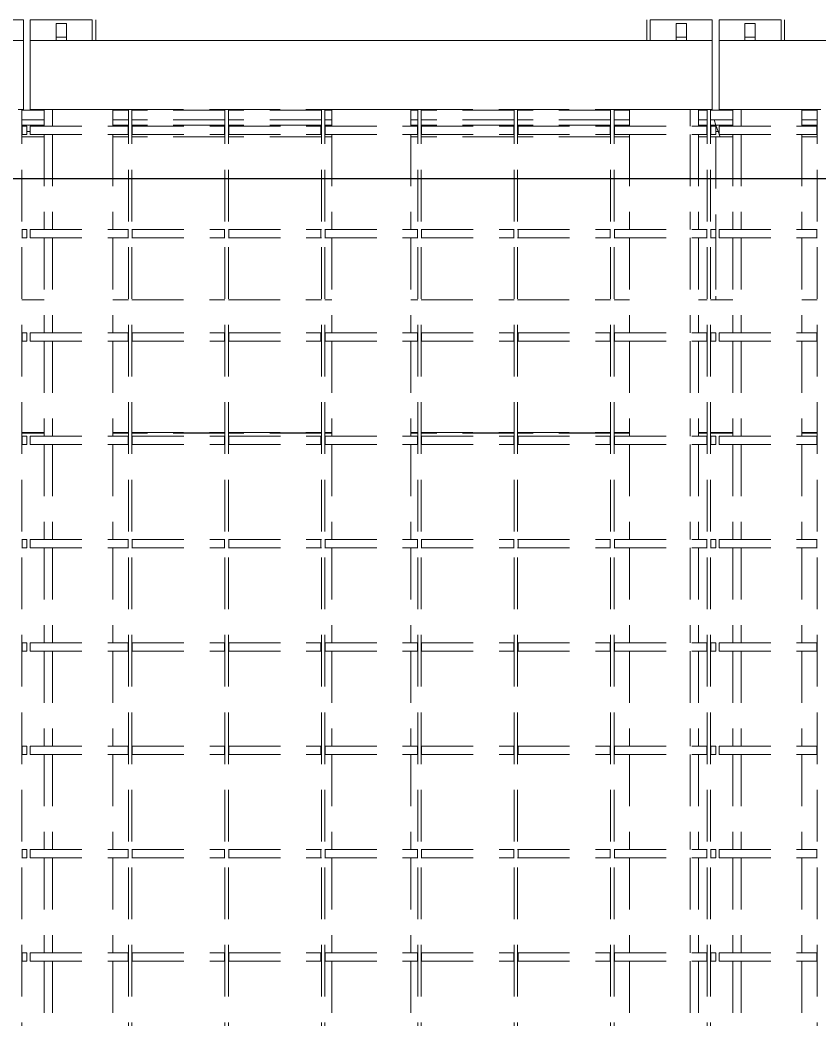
# Model space of a CAD drawing. Extents: x 28911 to 70911, y -59 to 29641.
# Drawn here: x 45763 to 46923, y 21543 to 22993 of the extents above; entities that cross this region are included whole.
import ezdxf

# ---------------------------------------------------------------- set-up
doc = ezdxf.new("R2010")
doc.units = 0
doc.header["$LTSCALE"] = 300
doc.header["$MEASUREMENT"] = 0
doc.linetypes.add('CONTINUA', pattern=[0])
doc.linetypes.add('HIDDEN', pattern=[0.375, 0.25, -0.125])
doc.layers.add('23 CONTINUA 0.35', color=4, linetype='Continuous', lineweight=35)
doc.layers.add('31 NASCOSTA 0.18', color=3, linetype='HIDDEN', lineweight=18)

# ---------------------------------------------------------------- blocks, each defined once
blk = doc.blocks.new('A$C46c43aaa')
at = {"layer": '31 NASCOSTA 0.18', "color": 7, "linetype": 'CONTINUA'}
for p, q in [((-4095, 1730), (-4005, 1730)), ((-4005, 1730), (-4005, 1700)), ((-3995, 1730), (-3905, 1730)), ((-3995, 1700), (-3995, 1730)), ((-3905, 1730), (-3905, 1700)), ((-3900, 1700), (-3900, 1730)), ((-3100, 1730), (-3100, 1700)), ((-3095, 1700), (-3095, 1730)), ((-3095, 1730), (-3005, 1730)), ((-3005, 1730), (-3005, 1700)), ((-2995, 1730), (-2905, 1730)), ((-2995, 1700), (-2995, 1730)), ((-2905, 1730), (-2905, 1700)), ((-2900, 1700), (-2900, 1730)), ((-3957.5, 1725), (-3942.5, 1725)), ((-3957.5, 1725), (-3957.5, 1705)), ((-3942.5, 1725), (-3942.5, 1705)), ((-3042.5, 1725), (-3057.5, 1725)), ((-3057.5, 1725), (-3057.5, 1705)), ((-3042.5, 1725), (-3042.5, 1705)), ((-2957.5, 1725), (-2942.5, 1725)), ((-2957.5, 1725), (-2957.5, 1705)), ((-2942.5, 1725), (-2942.5, 1705)), ((-4995, 1700), (-4005, 1700)), ((-4005, 1700), (-4005, 1692.9)), ((-3995, 1700), (-3005, 1700)), ((-3995, 1700), (-3995, 1692.9)), ((-3957.5, 1705), (-3957.5, 1700)), ((-3957.5, 1705), (-3942.5, 1705)), ((-3957.5, 1700), (-3942.5, 1700)), ((-3942.5, 1705), (-3942.5, 1700)), ((-3042.5, 1705), (-3057.5, 1705)), ((-3057.5, 1705), (-3057.5, 1700)), ((-3042.5, 1700), (-3057.5, 1700)), ((-3042.5, 1705), (-3042.5, 1700)), ((-3005, 1700), (-3005, 1692.9)), ((-2995, 1700), (-2005, 1700)), ((-2995, 1700), (-2995, 1692.9)), ((-2957.5, 1705), (-2942.5, 1705)), ((-2957.5, 1705), (-2957.5, 1700)), ((-2957.5, 1700), (-2942.5, 1700)), ((-2942.5, 1705), (-2942.5, 1700)), ((-4005, 1692.9), (-4005, 1607.1)), ((-3995, 1692.9), (-3995, 1607.1)), ((-3005, 1692.9), (-3005, 1607.1)), ((-2995, 1692.9), (-2995, 1607.1))]:
    blk.add_line(p, q, dxfattribs=at)
at = {"layer": '31 NASCOSTA 0.18', "color": 253}
for p, q in [((-4012.5, 1600), (-4007.5, 1600)), ((-4007.5, -1600), (-4007.5, 1600)), ((-4007.5, 1600), (-4005, 1600)), ((-4007.5, 1599), (-3975, 1599)), ((-4005, 1607.1), (-4005, 1600)), ((-3995, 1607.1), (-3995, 1600)), ((-3995, 1600), (-3963, 1600)), ((-3975, 1600), (-3975, 1576)), ((-3963, 1600), (-3939.4, 1600)), ((-3963, 1600), (-3963, 1576)), ((-3916.7, 1600), (-3939.4, 1600)), ((-3916.7, 1600), (-3852.5, 1600)), ((-3875, 1600), (-3875, 1576)), ((-3852.5, 1599), (-3875, 1599)), ((-3852.5, -1600), (-3852.5, 1600)), ((-3852.5, 1600), (-3847.5, 1600)), ((-3847.5, -1600), (-3847.5, 1600)), ((-3847.5, 1600), (-3712.5, 1600)), ((-3712.5, 1599), (-3847.5, 1599)), ((-3712.5, 1600), (-3707.5, 1600)), ((-3712.5, -1600), (-3712.5, 1600)), ((-3707.5, -1600), (-3707.5, 1600)), ((-3707.5, 1600), (-3572.5, 1600)), ((-3572.5, 1599), (-3707.5, 1599)), ((-3572.5, 1600), (-3567.5, 1600)), ((-3572.5, -1600), (-3572.5, 1600)), ((-3567.5, -1600), (-3567.5, 1600)), ((-3567.5, 1600), (-3522.8, 1600)), ((-3557.5, 1599), (-3567.5, 1599)), ((-3557.5, 1600), (-3557.5, 1576)), ((-3522.8, 1600), (-3477.2, 1600)), ((-3477.2, 1600), (-3432.5, 1600)), ((-3442.5, 1600), (-3442.5, 1576)), ((-3432.5, 1599), (-3442.5, 1599)), ((-3432.5, 1600), (-3427.5, 1600)), ((-3432.5, -1600), (-3432.5, 1600)), ((-3427.5, -1600), (-3427.5, 1600)), ((-3427.5, 1600), (-3292.5, 1600)), ((-3292.5, 1599), (-3427.5, 1599)), ((-3292.5, 1600), (-3287.5, 1600)), ((-3292.5, -1600), (-3292.5, 1600)), ((-3287.5, -1600), (-3287.5, 1600)), ((-3287.5, 1600), (-3152.5, 1600)), ((-3152.5, 1599), (-3287.5, 1599)), ((-3152.5, 1600), (-3147.5, 1600)), ((-3152.5, -1600), (-3152.5, 1600)), ((-3147.5, -1600), (-3147.5, 1600)), ((-3147.5, 1600), (-3083.3, 1600)), ((-3125, 1599), (-3147.5, 1599)), ((-3125, 1600), (-3125, 1576)), ((-3083.3, 1600), (-3060.6, 1600)), ((-3037, 1600), (-3060.6, 1600)), ((-3037, 1600), (-3012.5, 1600)), ((-3037, 1600), (-3037, 1576)), ((-3025, 1600), (-3025, 1576)), ((-3025, 1599), (-3012.5, 1599)), ((-3012.5, 1600), (-3007.5, 1600)), ((-3012.5, -1600), (-3012.5, 1600)), ((-3007.5, -1600), (-3007.5, 1600)), ((-3007.5, 1600), (-3005, 1600)), ((-3007.5, 1599), (-2975, 1599)), ((-3005, 1607.1), (-3005, 1600)), ((-2995, 1607.1), (-2995, 1600)), ((-2995, 1600), (-2963, 1600)), ((-2975, 1600), (-2975, 1576)), ((-2963, 1600), (-2939.4, 1600)), ((-2963, 1600), (-2963, 1576)), ((-2916.7, 1600), (-2939.4, 1600)), ((-2916.7, 1600), (-2852.5, 1600)), ((-2875, 1600), (-2875, 1576)), ((-2852.5, 1599), (-2875, 1599)), ((-2852.5, 1600), (-2847.5, 1600)), ((-2852.5, -1600), (-2852.5, 1600)), ((-3975, 1585), (-4007.5, 1585)), ((-3852.5, 1585), (-3875, 1585)), ((-3712.5, 1585), (-3847.5, 1585)), ((-3572.5, 1585), (-3707.5, 1585)), ((-3557.5, 1585), (-3567.5, 1585)), ((-3432.5, 1585), (-3442.5, 1585)), ((-3292.5, 1585), (-3427.5, 1585)), ((-3152.5, 1585), (-3287.5, 1585)), ((-3125, 1585), (-3147.5, 1585)), ((-3012.5, 1585), (-3025, 1585)), ((-3002.4, 1585), (-3007.5, 1585)), ((-3002.4, 1585), (-2999.6, 1577.2)), ((-2975, 1585), (-3002.4, 1585)), ((-2852.5, 1585), (-2875, 1585)), ((-3975, 1577.2), (-4007.5, 1577.2)), ((-4007, 1576), (-4007.5, 1576)), ((-4007, 1576), (-4000, 1576)), ((-4007, 1564), (-4007, 1576)), ((-4000, 1564), (-4000, 1576)), ((-4000, 1568.1), (-3995, 1568.1)), ((-3995, 1564), (-3995, 1576)), ((-3995, 1576), (-3853, 1576)), ((-3852.5, 1577.2), (-3875, 1577.2)), ((-3853, 1564), (-3853, 1576)), ((-3852.5, 1576), (-3853, 1576)), ((-3712.5, 1577.2), (-3847.5, 1577.2)), ((-3847, 1576), (-3847.5, 1576)), ((-3847, 1564), (-3847, 1576)), ((-3847, 1576), (-3713, 1576)), ((-3713, 1564), (-3713, 1576)), ((-3712.5, 1576), (-3713, 1576)), ((-3572.5, 1577.2), (-3707.5, 1577.2)), ((-3707, 1576), (-3707.5, 1576)), ((-3707, 1564), (-3707, 1576)), ((-3707, 1576), (-3573, 1576)), ((-3573, 1564), (-3573, 1576)), ((-3572.5, 1576), (-3573, 1576)), ((-3557.5, 1577.2), (-3567.5, 1577.2)), ((-3567, 1576), (-3567.5, 1576)), ((-3567, 1564), (-3567, 1576)), ((-3567, 1576), (-3433, 1576)), ((-3432.5, 1577.2), (-3442.5, 1577.2)), ((-3433, 1564), (-3433, 1576)), ((-3432.5, 1576), (-3433, 1576)), ((-3292.5, 1577.2), (-3427.5, 1577.2)), ((-3427, 1576), (-3427.5, 1576)), ((-3427, 1564), (-3427, 1576)), ((-3427, 1576), (-3293, 1576)), ((-3293, 1564), (-3293, 1576)), ((-3292.5, 1576), (-3293, 1576)), ((-3152.5, 1577.2), (-3287.5, 1577.2)), ((-3287, 1576), (-3287.5, 1576)), ((-3287, 1564), (-3287, 1576)), ((-3287, 1576), (-3153, 1576)), ((-3153, 1564), (-3153, 1576)), ((-3152.5, 1576), (-3153, 1576)), ((-3125, 1577.2), (-3147.5, 1577.2)), ((-3147, 1576), (-3147.5, 1576)), ((-3147, 1564), (-3147, 1576)), ((-3147, 1576), (-3013, 1576)), ((-3012.5, 1577.2), (-3025, 1577.2)), ((-3013, 1564), (-3013, 1576)), ((-3012.5, 1576), (-3013, 1576)), ((-2999.6, 1577.2), (-3007.5, 1577.2)), ((-3007, 1576), (-3007.5, 1576)), ((-3007, 1576), (-3000, 1576)), ((-3007, 1564), (-3007, 1576)), ((-3000, 1564), (-3000, 1576)), ((-3000, 1568.1), (-2996.4, 1568.1)), ((-2996.4, 1568.1), (-2999.6, 1577.2)), ((-2975, 1577.2), (-2999.6, 1577.2)), ((-2996.4, 1568.1), (-2995, 1564.2)), ((-2996.4, 1568.1), (-2995, 1568.1)), ((-2995, 1564), (-2995, 1576)), ((-2995, 1576), (-2853, 1576)), ((-2852.5, 1577.2), (-2875, 1577.2)), ((-2853, 1564), (-2853, 1576)), ((-2852.5, 1576), (-2853, 1576)), ((-4007.5, 1564), (-4007, 1564)), ((-3975, 1560.3), (-4007.5, 1560.3)), ((-4007, 1564), (-4000, 1564)), ((-3995, 1564), (-3853, 1564)), ((-3975, 1564), (-3975, 1426)), ((-3963, 1564), (-3963, 1426)), ((-3875, 1564), (-3875, 1426)), ((-3852.5, 1560.3), (-3875, 1560.3)), ((-3853, 1564), (-3852.5, 1564)), ((-3847.5, 1564), (-3847, 1564)), ((-3712.5, 1560.3), (-3847.5, 1560.3)), ((-3847, 1564), (-3713, 1564)), ((-3713, 1564), (-3712.5, 1564)), ((-3707.5, 1564), (-3707, 1564)), ((-3572.5, 1560.3), (-3707.5, 1560.3)), ((-3707, 1564), (-3573, 1564)), ((-3573, 1564), (-3572.5, 1564)), ((-3567.5, 1564), (-3567, 1564)), ((-3557.5, 1560.3), (-3567.5, 1560.3)), ((-3567, 1564), (-3433, 1564)), ((-3557.5, 1564), (-3557.5, 1426)), ((-3442.5, 1564), (-3442.5, 1426)), ((-3432.5, 1560.3), (-3442.5, 1560.3)), ((-3433, 1564), (-3432.5, 1564)), ((-3427.5, 1564), (-3427, 1564)), ((-3292.5, 1560.3), (-3427.5, 1560.3)), ((-3427, 1564), (-3293, 1564)), ((-3293, 1564), (-3292.5, 1564)), ((-3287.5, 1564), (-3287, 1564)), ((-3152.5, 1560.3), (-3287.5, 1560.3)), ((-3287, 1564), (-3153, 1564)), ((-3153, 1564), (-3152.5, 1564)), ((-3147.5, 1564), (-3147, 1564)), ((-3125, 1560.3), (-3147.5, 1560.3)), ((-3147, 1564), (-3013, 1564)), ((-3125, 1564), (-3125, 1426)), ((-3037, 1564), (-3037, 1426)), ((-3025, 1564), (-3025, 1426)), ((-3012.5, 1560.3), (-3025, 1560.3)), ((-3013, 1564), (-3012.5, 1564)), ((-3007.5, 1564), (-3007, 1564)), ((-2993.6, 1560.3), (-3007.5, 1560.3)), ((-3007, 1564), (-3000, 1564)), ((-3000, 1560.3), (-3000, 1426)), ((-2995, 1564), (-2853, 1564)), ((-2994.9, 1564), (-2993.6, 1560.3)), ((-2975, 1560.3), (-2993.6, 1560.3)), ((-2975, 1564), (-2975, 1426)), ((-2963, 1564), (-2963, 1426)), ((-2875, 1564), (-2875, 1426)), ((-2852.5, 1560.3), (-2875, 1560.3)), ((-2853, 1564), (-2852.5, 1564)), ((-4007, 1426), (-4007.5, 1426)), ((-4007, 1426), (-4000, 1426)), ((-4007, 1414), (-4007, 1426)), ((-4000, 1414), (-4000, 1426)), ((-3995, 1414), (-3995, 1426)), ((-3995, 1426), (-3853, 1426)), ((-3853, 1414), (-3853, 1426)), ((-3852.5, 1426), (-3853, 1426)), ((-3847, 1426), (-3847.5, 1426)), ((-3847, 1414), (-3847, 1426)), ((-3847, 1426), (-3713, 1426)), ((-3713, 1414), (-3713, 1426)), ((-3712.5, 1426), (-3713, 1426)), ((-3707, 1426), (-3707.5, 1426)), ((-3707, 1414), (-3707, 1426)), ((-3707, 1426), (-3573, 1426)), ((-3573, 1414), (-3573, 1426)), ((-3572.5, 1426), (-3573, 1426)), ((-3567, 1426), (-3567.5, 1426)), ((-3567, 1414), (-3567, 1426)), ((-3567, 1426), (-3433, 1426)), ((-3433, 1414), (-3433, 1426)), ((-3432.5, 1426), (-3433, 1426)), ((-3427, 1426), (-3427.5, 1426)), ((-3427, 1414), (-3427, 1426)), ((-3427, 1426), (-3293, 1426)), ((-3293, 1414), (-3293, 1426)), ((-3292.5, 1426), (-3293, 1426)), ((-3287, 1426), (-3287.5, 1426)), ((-3287, 1414), (-3287, 1426)), ((-3287, 1426), (-3153, 1426)), ((-3153, 1414), (-3153, 1426)), ((-3152.5, 1426), (-3153, 1426)), ((-3147, 1426), (-3147.5, 1426)), ((-3147, 1414), (-3147, 1426)), ((-3147, 1426), (-3013, 1426)), ((-3013, 1414), (-3013, 1426)), ((-3012.5, 1426), (-3013, 1426)), ((-3007, 1426), (-3007.5, 1426)), ((-3007, 1414), (-3007, 1426)), ((-3007, 1426), (-3000, 1426)), ((-3000, 1414), (-3000, 1426)), ((-2995, 1414), (-2995, 1426)), ((-2995, 1426), (-2853, 1426)), ((-2853, 1414), (-2853, 1426)), ((-2852.5, 1426), (-2853, 1426)), ((-4007.5, 1414), (-4007, 1414)), ((-4007, 1414), (-4000, 1414)), ((-3995, 1414), (-3853, 1414)), ((-3975, 1414), (-3975, 1276)), ((-3963, 1414), (-3963, 1276)), ((-3875, 1414), (-3875, 1276)), ((-3853, 1414), (-3852.5, 1414)), ((-3847.5, 1414), (-3847, 1414)), ((-3847, 1414), (-3713, 1414)), ((-3713, 1414), (-3712.5, 1414)), ((-3707.5, 1414), (-3707, 1414)), ((-3707, 1414), (-3573, 1414)), ((-3573, 1414), (-3572.5, 1414)), ((-3567.5, 1414), (-3567, 1414)), ((-3567, 1414), (-3433, 1414)), ((-3557.5, 1414), (-3557.5, 1276)), ((-3442.5, 1414), (-3442.5, 1276)), ((-3433, 1414), (-3432.5, 1414)), ((-3427.5, 1414), (-3427, 1414)), ((-3427, 1414), (-3293, 1414)), ((-3293, 1414), (-3292.5, 1414)), ((-3287.5, 1414), (-3287, 1414)), ((-3287, 1414), (-3153, 1414)), ((-3153, 1414), (-3152.5, 1414)), ((-3147.5, 1414), (-3147, 1414)), ((-3147, 1414), (-3013, 1414)), ((-3125, 1414), (-3125, 1276)), ((-3037, 1414), (-3037, 1276)), ((-3025, 1414), (-3025, 1276)), ((-3013, 1414), (-3012.5, 1414)), ((-3007.5, 1414), (-3007, 1414)), ((-3007, 1414), (-3000, 1414)), ((-3000, 1414), (-3000, 1329.2)), ((-2995, 1414), (-2853, 1414)), ((-2975, 1414), (-2975, 1276)), ((-2963, 1414), (-2963, 1276)), ((-2875, 1414), (-2875, 1276)), ((-2853, 1414), (-2852.5, 1414)), ((-4007.5, 1324), (-3975, 1324)), ((-3875, 1324), (-3852.5, 1324)), ((-3847.5, 1324), (-3712.5, 1324)), ((-3707.5, 1324), (-3572.5, 1324)), ((-3567.5, 1324), (-3557.5, 1324)), ((-3442.5, 1324), (-3432.5, 1324)), ((-3427.5, 1324), (-3292.5, 1324)), ((-3287.5, 1324), (-3152.5, 1324)), ((-3147.5, 1324), (-3125, 1324)), ((-3025, 1324), (-3012.5, 1324)), ((-3007.5, 1324), (-2975, 1324)), ((-3000, 1329.2), (-3000, 1324)), ((-2875, 1324), (-2852.5, 1324)), ((-4007, 1276), (-4007.5, 1276)), ((-4007.5, 1264), (-4007, 1264)), ((-4007, 1264), (-4007, 1276)), ((-4007, 1276), (-4000, 1276)), ((-4007, 1264), (-4000, 1264)), ((-4000, 1264), (-4000, 1276)), ((-3995, 1264), (-3995, 1276)), ((-3995, 1276), (-3853, 1276)), ((-3995, 1264), (-3853, 1264)), ((-3975, 1264), (-3975, 1126)), ((-3963, 1264), (-3963, 1126)), ((-3875, 1264), (-3875, 1126)), ((-3853, 1264), (-3853, 1276)), ((-3852.5, 1276), (-3853, 1276)), ((-3853, 1264), (-3852.5, 1264)), ((-3847, 1276), (-3847.5, 1276)), ((-3847.5, 1264), (-3847, 1264)), ((-3847, 1264), (-3847, 1276)), ((-3847, 1276), (-3713, 1276)), ((-3847, 1264), (-3713, 1264)), ((-3713, 1264), (-3713, 1276)), ((-3712.5, 1276), (-3713, 1276)), ((-3713, 1264), (-3712.5, 1264)), ((-3707, 1276), (-3707.5, 1276)), ((-3707.5, 1264), (-3707, 1264)), ((-3707, 1264), (-3707, 1276)), ((-3707, 1276), (-3573, 1276)), ((-3707, 1264), (-3573, 1264)), ((-3573, 1264), (-3573, 1276)), ((-3572.5, 1276), (-3573, 1276)), ((-3573, 1264), (-3572.5, 1264)), ((-3567, 1276), (-3567.5, 1276)), ((-3567.5, 1264), (-3567, 1264)), ((-3567, 1264), (-3567, 1276)), ((-3567, 1276), (-3433, 1276)), ((-3567, 1264), (-3433, 1264)), ((-3557.5, 1264), (-3557.5, 1126)), ((-3442.5, 1264), (-3442.5, 1126)), ((-3433, 1264), (-3433, 1276)), ((-3432.5, 1276), (-3433, 1276)), ((-3433, 1264), (-3432.5, 1264)), ((-3427, 1276), (-3427.5, 1276)), ((-3427.5, 1264), (-3427, 1264)), ((-3427, 1264), (-3427, 1276)), ((-3427, 1276), (-3293, 1276)), ((-3427, 1264), (-3293, 1264)), ((-3293, 1264), (-3293, 1276)), ((-3292.5, 1276), (-3293, 1276)), ((-3293, 1264), (-3292.5, 1264)), ((-3287, 1276), (-3287.5, 1276)), ((-3287.5, 1264), (-3287, 1264)), ((-3287, 1264), (-3287, 1276)), ((-3287, 1276), (-3153, 1276)), ((-3287, 1264), (-3153, 1264)), ((-3153, 1264), (-3153, 1276)), ((-3152.5, 1276), (-3153, 1276)), ((-3153, 1264), (-3152.5, 1264)), ((-3147, 1276), (-3147.5, 1276)), ((-3147.5, 1264), (-3147, 1264)), ((-3147, 1264), (-3147, 1276)), ((-3147, 1276), (-3013, 1276)), ((-3147, 1264), (-3013, 1264)), ((-3125, 1264), (-3125, 1126)), ((-3037, 1264), (-3037, 1126)), ((-3025, 1264), (-3025, 1126)), ((-3013, 1264), (-3013, 1276)), ((-3012.5, 1276), (-3013, 1276)), ((-3013, 1264), (-3012.5, 1264)), ((-3007, 1276), (-3007.5, 1276)), ((-3007.5, 1264), (-3007, 1264)), ((-3007, 1276), (-3000, 1276)), ((-3007, 1264), (-3007, 1276)), ((-3007, 1264), (-3000, 1264)), ((-3000, 1264), (-3000, 1276)), ((-2995, 1264), (-2995, 1276)), ((-2995, 1276), (-2853, 1276)), ((-2995, 1264), (-2853, 1264)), ((-2975, 1264), (-2975, 1126)), ((-2963, 1264), (-2963, 1126)), ((-2875, 1264), (-2875, 1126)), ((-2853, 1264), (-2853, 1276)), ((-2852.5, 1276), (-2853, 1276)), ((-2853, 1264), (-2852.5, 1264)), ((-4007.5, 1131), (-3975, 1131)), ((-3975, 1130.5), (-4007.5, 1130.5)), ((-3975, 1130.3), (-4007.5, 1130.3)), ((-4007, 1126), (-4007.5, 1126)), ((-4007, 1126), (-4000, 1126)), ((-4007, 1114), (-4007, 1126)), ((-4000, 1114), (-4000, 1126)), ((-3995, 1114), (-3995, 1126)), ((-3995, 1126), (-3853, 1126)), ((-3875, 1131), (-3852.5, 1131)), ((-3852.5, 1130.5), (-3875, 1130.5)), ((-3852.5, 1130.3), (-3875, 1130.3)), ((-3853, 1114), (-3853, 1126)), ((-3852.5, 1126), (-3853, 1126)), ((-3847.5, 1131), (-3712.5, 1131)), ((-3712.5, 1130.5), (-3847.5, 1130.5)), ((-3712.5, 1130.3), (-3847.5, 1130.3)), ((-3847, 1126), (-3847.5, 1126)), ((-3847, 1114), (-3847, 1126)), ((-3847, 1126), (-3713, 1126)), ((-3713, 1114), (-3713, 1126)), ((-3712.5, 1126), (-3713, 1126)), ((-3707.5, 1131), (-3572.5, 1131)), ((-3572.5, 1130.5), (-3707.5, 1130.5)), ((-3572.5, 1130.3), (-3707.5, 1130.3)), ((-3707, 1126), (-3707.5, 1126)), ((-3707, 1114), (-3707, 1126)), ((-3707, 1126), (-3573, 1126)), ((-3573, 1114), (-3573, 1126)), ((-3572.5, 1126), (-3573, 1126)), ((-3567.5, 1131), (-3557.5, 1131)), ((-3557.5, 1130.5), (-3567.5, 1130.5)), ((-3557.5, 1130.3), (-3567.5, 1130.3)), ((-3567, 1126), (-3567.5, 1126)), ((-3567, 1114), (-3567, 1126)), ((-3567, 1126), (-3433, 1126)), ((-3442.5, 1131), (-3432.5, 1131)), ((-3432.5, 1130.5), (-3442.5, 1130.5)), ((-3432.5, 1130.3), (-3442.5, 1130.3)), ((-3433, 1114), (-3433, 1126)), ((-3432.5, 1126), (-3433, 1126)), ((-3427.5, 1131), (-3292.5, 1131)), ((-3292.5, 1130.5), (-3427.5, 1130.5)), ((-3292.5, 1130.3), (-3427.5, 1130.3)), ((-3427, 1126), (-3427.5, 1126)), ((-3427, 1114), (-3427, 1126)), ((-3427, 1126), (-3293, 1126)), ((-3293, 1114), (-3293, 1126)), ((-3292.5, 1126), (-3293, 1126)), ((-3287.5, 1131), (-3152.5, 1131)), ((-3152.5, 1130.5), (-3287.5, 1130.5)), ((-3152.5, 1130.3), (-3287.5, 1130.3)), ((-3287, 1126), (-3287.5, 1126)), ((-3287, 1114), (-3287, 1126)), ((-3287, 1126), (-3153, 1126)), ((-3153, 1114), (-3153, 1126)), ((-3152.5, 1126), (-3153, 1126)), ((-3147.5, 1131), (-3125, 1131)), ((-3125, 1130.5), (-3147.5, 1130.5)), ((-3125, 1130.3), (-3147.5, 1130.3)), ((-3147, 1126), (-3147.5, 1126)), ((-3147, 1114), (-3147, 1126)), ((-3147, 1126), (-3013, 1126)), ((-3025, 1131), (-3012.5, 1131)), ((-3012.5, 1130.5), (-3025, 1130.5)), ((-3012.5, 1130.3), (-3025, 1130.3)), ((-3013, 1114), (-3013, 1126)), ((-3012.5, 1126), (-3013, 1126)), ((-3007.5, 1131), (-2975, 1131)), ((-3000, 1130.5), (-3007.5, 1130.5)), ((-3000, 1130.3), (-3007.5, 1130.3)), ((-3007, 1126), (-3007.5, 1126)), ((-3007, 1126), (-3000, 1126)), ((-3007, 1114), (-3007, 1126)), ((-3000, 1130.5), (-3000, 1131)), ((-3000, 1130.3), (-3000, 1130.5)), ((-2975, 1130.5), (-3000, 1130.5)), ((-2975, 1130.3), (-3000, 1130.3)), ((-3000, 1114), (-3000, 1126)), ((-2995, 1114), (-2995, 1126)), ((-2995, 1126), (-2853, 1126)), ((-2875, 1131), (-2852.5, 1131)), ((-2852.5, 1130.5), (-2875, 1130.5)), ((-2852.5, 1130.3), (-2875, 1130.3)), ((-2853, 1114), (-2853, 1126)), ((-2852.5, 1126), (-2853, 1126)), ((-4007.5, 1114), (-4007, 1114)), ((-4007, 1114), (-4000, 1114)), ((-3995, 1114), (-3853, 1114)), ((-3975, 1114), (-3975, 976)), ((-3963, 1114), (-3963, 976)), ((-3875, 1114), (-3875, 976)), ((-3853, 1114), (-3852.5, 1114)), ((-3847.5, 1114), (-3847, 1114)), ((-3847, 1114), (-3713, 1114)), ((-3713, 1114), (-3712.5, 1114)), ((-3707.5, 1114), (-3707, 1114)), ((-3707, 1114), (-3573, 1114)), ((-3573, 1114), (-3572.5, 1114)), ((-3567.5, 1114), (-3567, 1114)), ((-3567, 1114), (-3433, 1114)), ((-3557.5, 1114), (-3557.5, 976)), ((-3442.5, 1114), (-3442.5, 976)), ((-3433, 1114), (-3432.5, 1114)), ((-3427.5, 1114), (-3427, 1114)), ((-3427, 1114), (-3293, 1114)), ((-3293, 1114), (-3292.5, 1114)), ((-3287.5, 1114), (-3287, 1114)), ((-3287, 1114), (-3153, 1114)), ((-3153, 1114), (-3152.5, 1114)), ((-3147.5, 1114), (-3147, 1114)), ((-3147, 1114), (-3013, 1114)), ((-3125, 1114), (-3125, 976)), ((-3037, 1114), (-3037, 976)), ((-3025, 1114), (-3025, 976)), ((-3013, 1114), (-3012.5, 1114)), ((-3007.5, 1114), (-3007, 1114)), ((-3007, 1114), (-3000, 1114)), ((-2995, 1114), (-2853, 1114)), ((-2975, 1114), (-2975, 976)), ((-2963, 1114), (-2963, 976)), ((-2875, 1114), (-2875, 976)), ((-2853, 1114), (-2852.5, 1114)), ((-4007, 976), (-4007.5, 976)), ((-4007, 964), (-4007, 976)), ((-4007, 976), (-4000, 976)), ((-4000, 964), (-4000, 976)), ((-3995, 964), (-3995, 976)), ((-3995, 976), (-3853, 976)), ((-3853, 964), (-3853, 976)), ((-3852.5, 976), (-3853, 976)), ((-3847, 976), (-3847.5, 976)), ((-3847, 964), (-3847, 976)), ((-3847, 976), (-3713, 976)), ((-3713, 964), (-3713, 976)), ((-3712.5, 976), (-3713, 976)), ((-3707, 976), (-3707.5, 976)), ((-3707, 964), (-3707, 976)), ((-3707, 976), (-3573, 976)), ((-3573, 964), (-3573, 976)), ((-3572.5, 976), (-3573, 976)), ((-3567, 976), (-3567.5, 976)), ((-3567, 964), (-3567, 976)), ((-3567, 976), (-3433, 976)), ((-3433, 964), (-3433, 976)), ((-3432.5, 976), (-3433, 976)), ((-3427, 976), (-3427.5, 976)), ((-3427, 964), (-3427, 976)), ((-3427, 976), (-3293, 976)), ((-3293, 964), (-3293, 976)), ((-3292.5, 976), (-3293, 976)), ((-3287, 976), (-3287.5, 976)), ((-3287, 964), (-3287, 976)), ((-3287, 976), (-3153, 976)), ((-3153, 964), (-3153, 976)), ((-3152.5, 976), (-3153, 976)), ((-3147, 976), (-3147.5, 976)), ((-3147, 964), (-3147, 976)), ((-3147, 976), (-3013, 976)), ((-3013, 964), (-3013, 976)), ((-3012.5, 976), (-3013, 976)), ((-3007, 976), (-3007.5, 976)), ((-3007, 964), (-3007, 976)), ((-3007, 976), (-3000, 976)), ((-3000, 964), (-3000, 976)), ((-2995, 964), (-2995, 976)), ((-2995, 976), (-2853, 976)), ((-2853, 964), (-2853, 976)), ((-2852.5, 976), (-2853, 976)), ((-4007.5, 964), (-4007, 964)), ((-4007, 964), (-4000, 964)), ((-3995, 964), (-3853, 964)), ((-3975, 964), (-3975, 826)), ((-3963, 964), (-3963, 826)), ((-3875, 964), (-3875, 826)), ((-3853, 964), (-3852.5, 964)), ((-3847.5, 964), (-3847, 964)), ((-3847, 964), (-3713, 964)), ((-3713, 964), (-3712.5, 964)), ((-3707.5, 964), (-3707, 964)), ((-3707, 964), (-3573, 964)), ((-3573, 964), (-3572.5, 964)), ((-3567.5, 964), (-3567, 964)), ((-3567, 964), (-3433, 964)), ((-3557.5, 964), (-3557.5, 826)), ((-3442.5, 964), (-3442.5, 826)), ((-3433, 964), (-3432.5, 964)), ((-3427.5, 964), (-3427, 964)), ((-3427, 964), (-3293, 964)), ((-3293, 964), (-3292.5, 964)), ((-3287.5, 964), (-3287, 964)), ((-3287, 964), (-3153, 964)), ((-3153, 964), (-3152.5, 964)), ((-3147.5, 964), (-3147, 964)), ((-3147, 964), (-3013, 964)), ((-3125, 964), (-3125, 826)), ((-3037, 964), (-3037, 826)), ((-3025, 964), (-3025, 826)), ((-3013, 964), (-3012.5, 964)), ((-3007.5, 964), (-3007, 964)), ((-3007, 964), (-3000, 964)), ((-2995, 964), (-2853, 964)), ((-2975, 964), (-2975, 826)), ((-2963, 964), (-2963, 826)), ((-2875, 964), (-2875, 826)), ((-2853, 964), (-2852.5, 964)), ((-4007, 826), (-4007.5, 826)), ((-4007.5, 814), (-4007, 814)), ((-4007, 814), (-4007, 826)), ((-4007, 826), (-4000, 826)), ((-4007, 814), (-4000, 814)), ((-4000, 814), (-4000, 826)), ((-3995, 814), (-3995, 826)), ((-3995, 826), (-3853, 826)), ((-3995, 814), (-3853, 814)), ((-3975, 814), (-3975, 676)), ((-3963, 814), (-3963, 676)), ((-3875, 814), (-3875, 676)), ((-3853, 814), (-3853, 826)), ((-3852.5, 826), (-3853, 826)), ((-3853, 814), (-3852.5, 814)), ((-3847, 826), (-3847.5, 826)), ((-3847.5, 814), (-3847, 814)), ((-3847, 814), (-3847, 826)), ((-3847, 826), (-3713, 826)), ((-3847, 814), (-3713, 814)), ((-3713, 814), (-3713, 826)), ((-3712.5, 826), (-3713, 826)), ((-3713, 814), (-3712.5, 814)), ((-3707, 826), (-3707.5, 826)), ((-3707.5, 814), (-3707, 814)), ((-3707, 814), (-3707, 826)), ((-3707, 826), (-3573, 826)), ((-3707, 814), (-3573, 814)), ((-3573, 814), (-3573, 826)), ((-3572.5, 826), (-3573, 826)), ((-3573, 814), (-3572.5, 814)), ((-3567, 826), (-3567.5, 826)), ((-3567.5, 814), (-3567, 814)), ((-3567, 814), (-3567, 826)), ((-3567, 826), (-3433, 826)), ((-3567, 814), (-3433, 814)), ((-3557.5, 814), (-3557.5, 676)), ((-3442.5, 814), (-3442.5, 676)), ((-3433, 814), (-3433, 826)), ((-3432.5, 826), (-3433, 826)), ((-3433, 814), (-3432.5, 814)), ((-3427, 826), (-3427.5, 826)), ((-3427.5, 814), (-3427, 814)), ((-3427, 814), (-3427, 826)), ((-3427, 826), (-3293, 826)), ((-3427, 814), (-3293, 814)), ((-3293, 814), (-3293, 826)), ((-3292.5, 826), (-3293, 826)), ((-3293, 814), (-3292.5, 814)), ((-3287, 826), (-3287.5, 826)), ((-3287.5, 814), (-3287, 814)), ((-3287, 814), (-3287, 826)), ((-3287, 826), (-3153, 826)), ((-3287, 814), (-3153, 814)), ((-3153, 814), (-3153, 826)), ((-3152.5, 826), (-3153, 826)), ((-3153, 814), (-3152.5, 814)), ((-3147, 826), (-3147.5, 826)), ((-3147.5, 814), (-3147, 814)), ((-3147, 814), (-3147, 826)), ((-3147, 826), (-3013, 826)), ((-3147, 814), (-3013, 814)), ((-3125, 814), (-3125, 676)), ((-3037, 814), (-3037, 676)), ((-3025, 814), (-3025, 676)), ((-3013, 814), (-3013, 826)), ((-3012.5, 826), (-3013, 826)), ((-3013, 814), (-3012.5, 814)), ((-3007, 826), (-3007.5, 826)), ((-3007.5, 814), (-3007, 814)), ((-3007, 814), (-3007, 826)), ((-3007, 826), (-3000, 826)), ((-3007, 814), (-3000, 814)), ((-3000, 814), (-3000, 826)), ((-2995, 814), (-2995, 826)), ((-2995, 826), (-2853, 826)), ((-2995, 814), (-2853, 814)), ((-2975, 814), (-2975, 676)), ((-2963, 814), (-2963, 676)), ((-2875, 814), (-2875, 676)), ((-2853, 814), (-2853, 826)), ((-2852.5, 826), (-2853, 826)), ((-2853, 814), (-2852.5, 814)), ((-4007, 676), (-4007.5, 676)), ((-4007, 676), (-4000, 676)), ((-4007, 664), (-4007, 676)), ((-4000, 664), (-4000, 676)), ((-3995, 664), (-3995, 676)), ((-3995, 676), (-3853, 676)), ((-3853, 664), (-3853, 676)), ((-3852.5, 676), (-3853, 676)), ((-3847, 676), (-3847.5, 676)), ((-3847, 664), (-3847, 676)), ((-3847, 676), (-3713, 676)), ((-3713, 664), (-3713, 676)), ((-3712.5, 676), (-3713, 676)), ((-3707, 676), (-3707.5, 676)), ((-3707, 664), (-3707, 676)), ((-3707, 676), (-3573, 676)), ((-3573, 664), (-3573, 676)), ((-3572.5, 676), (-3573, 676)), ((-3567, 676), (-3567.5, 676)), ((-3567, 664), (-3567, 676)), ((-3567, 676), (-3433, 676)), ((-3433, 664), (-3433, 676)), ((-3432.5, 676), (-3433, 676)), ((-3427, 676), (-3427.5, 676)), ((-3427, 664), (-3427, 676)), ((-3427, 676), (-3293, 676)), ((-3293, 664), (-3293, 676)), ((-3292.5, 676), (-3293, 676)), ((-3287, 676), (-3287.5, 676)), ((-3287, 664), (-3287, 676)), ((-3287, 676), (-3153, 676)), ((-3153, 664), (-3153, 676)), ((-3152.5, 676), (-3153, 676)), ((-3147, 676), (-3147.5, 676)), ((-3147, 664), (-3147, 676)), ((-3147, 676), (-3013, 676)), ((-3013, 664), (-3013, 676)), ((-3012.5, 676), (-3013, 676)), ((-3007, 676), (-3007.5, 676)), ((-3007, 676), (-3000, 676)), ((-3007, 664), (-3007, 676)), ((-3000, 664), (-3000, 676)), ((-2995, 664), (-2995, 676)), ((-2995, 676), (-2853, 676)), ((-2853, 664), (-2853, 676)), ((-2852.5, 676), (-2853, 676)), ((-4007.5, 664), (-4007, 664)), ((-4007, 664), (-4000, 664)), ((-3995, 664), (-3853, 664)), ((-3975, 664), (-3975, 526)), ((-3963, 664), (-3963, 526)), ((-3875, 664), (-3875, 526)), ((-3853, 664), (-3852.5, 664)), ((-3847.5, 664), (-3847, 664)), ((-3847, 664), (-3713, 664)), ((-3713, 664), (-3712.5, 664)), ((-3707.5, 664), (-3707, 664)), ((-3707, 664), (-3573, 664)), ((-3573, 664), (-3572.5, 664)), ((-3567.5, 664), (-3567, 664)), ((-3567, 664), (-3433, 664)), ((-3557.5, 664), (-3557.5, 526)), ((-3442.5, 664), (-3442.5, 526)), ((-3433, 664), (-3432.5, 664)), ((-3427.5, 664), (-3427, 664)), ((-3427, 664), (-3293, 664)), ((-3293, 664), (-3292.5, 664)), ((-3287.5, 664), (-3287, 664)), ((-3287, 664), (-3153, 664)), ((-3153, 664), (-3152.5, 664)), ((-3147.5, 664), (-3147, 664)), ((-3147, 664), (-3013, 664)), ((-3125, 664), (-3125, 526)), ((-3037, 664), (-3037, 526)), ((-3025, 664), (-3025, 526)), ((-3013, 664), (-3012.5, 664)), ((-3007.5, 664), (-3007, 664)), ((-3007, 664), (-3000, 664)), ((-2995, 664), (-2853, 664)), ((-2975, 664), (-2975, 526)), ((-2963, 664), (-2963, 526)), ((-2875, 664), (-2875, 526)), ((-2853, 664), (-2852.5, 664)), ((-4007, 526), (-4007.5, 526)), ((-4007, 526), (-4000, 526)), ((-4007, 514), (-4007, 526)), ((-4000, 514), (-4000, 526)), ((-3995, 514), (-3995, 526)), ((-3995, 526), (-3853, 526)), ((-3853, 514), (-3853, 526)), ((-3852.5, 526), (-3853, 526)), ((-3847, 526), (-3847.5, 526)), ((-3847, 514), (-3847, 526)), ((-3847, 526), (-3713, 526)), ((-3713, 514), (-3713, 526)), ((-3712.5, 526), (-3713, 526)), ((-3707, 526), (-3707.5, 526)), ((-3707, 514), (-3707, 526)), ((-3707, 526), (-3573, 526)), ((-3573, 514), (-3573, 526)), ((-3572.5, 526), (-3573, 526)), ((-3567, 526), (-3567.5, 526)), ((-3567, 514), (-3567, 526)), ((-3567, 526), (-3433, 526)), ((-3433, 514), (-3433, 526)), ((-3432.5, 526), (-3433, 526)), ((-3427, 526), (-3427.5, 526)), ((-3427, 514), (-3427, 526)), ((-3427, 526), (-3293, 526)), ((-3293, 514), (-3293, 526)), ((-3292.5, 526), (-3293, 526)), ((-3287, 526), (-3287.5, 526)), ((-3287, 514), (-3287, 526)), ((-3287, 526), (-3153, 526)), ((-3153, 514), (-3153, 526)), ((-3152.5, 526), (-3153, 526)), ((-3147, 526), (-3147.5, 526)), ((-3147, 514), (-3147, 526)), ((-3147, 526), (-3013, 526)), ((-3013, 514), (-3013, 526)), ((-3012.5, 526), (-3013, 526)), ((-3007, 526), (-3007.5, 526)), ((-3007, 526), (-3000, 526)), ((-3007, 514), (-3007, 526)), ((-3000, 514), (-3000, 526)), ((-2995, 514), (-2995, 526)), ((-2995, 526), (-2853, 526)), ((-2853, 514), (-2853, 526)), ((-2852.5, 526), (-2853, 526)), ((-4007.5, 514), (-4007, 514)), ((-4007, 514), (-4000, 514)), ((-3995, 514), (-3853, 514)), ((-3975, 514), (-3975, 376)), ((-3963, 514), (-3963, 376)), ((-3875, 514), (-3875, 376)), ((-3853, 514), (-3852.5, 514)), ((-3847.5, 514), (-3847, 514)), ((-3847, 514), (-3713, 514)), ((-3713, 514), (-3712.5, 514)), ((-3707.5, 514), (-3707, 514)), ((-3707, 514), (-3573, 514)), ((-3573, 514), (-3572.5, 514)), ((-3567.5, 514), (-3567, 514)), ((-3567, 514), (-3433, 514)), ((-3557.5, 514), (-3557.5, 376)), ((-3442.5, 514), (-3442.5, 376)), ((-3433, 514), (-3432.5, 514)), ((-3427.5, 514), (-3427, 514)), ((-3427, 514), (-3293, 514)), ((-3293, 514), (-3292.5, 514)), ((-3287.5, 514), (-3287, 514)), ((-3287, 514), (-3153, 514)), ((-3153, 514), (-3152.5, 514)), ((-3147.5, 514), (-3147, 514)), ((-3147, 514), (-3013, 514)), ((-3125, 514), (-3125, 376)), ((-3037, 514), (-3037, 376)), ((-3025, 514), (-3025, 376)), ((-3013, 514), (-3012.5, 514)), ((-3007.5, 514), (-3007, 514)), ((-3007, 514), (-3000, 514)), ((-2995, 514), (-2853, 514)), ((-2975, 514), (-2975, 376)), ((-2963, 514), (-2963, 376)), ((-2875, 514), (-2875, 376)), ((-2853, 514), (-2852.5, 514)), ((-4007, 376), (-4007.5, 376)), ((-4007.5, 364), (-4007, 364)), ((-4007, 364), (-4007, 376)), ((-4007, 376), (-4000, 376)), ((-4007, 364), (-4000, 364)), ((-4000, 364), (-4000, 376)), ((-3995, 364), (-3995, 376)), ((-3995, 376), (-3853, 376)), ((-3995, 364), (-3853, 364)), ((-3975, 364), (-3975, 226)), ((-3963, 364), (-3963, 226)), ((-3875, 364), (-3875, 226)), ((-3853, 364), (-3853, 376)), ((-3852.5, 376), (-3853, 376)), ((-3853, 364), (-3852.5, 364)), ((-3847, 376), (-3847.5, 376)), ((-3847.5, 364), (-3847, 364)), ((-3847, 364), (-3847, 376)), ((-3847, 376), (-3713, 376)), ((-3847, 364), (-3713, 364)), ((-3713, 364), (-3713, 376)), ((-3712.5, 376), (-3713, 376)), ((-3713, 364), (-3712.5, 364)), ((-3707, 376), (-3707.5, 376)), ((-3707.5, 364), (-3707, 364)), ((-3707, 364), (-3707, 376)), ((-3707, 376), (-3573, 376)), ((-3707, 364), (-3573, 364)), ((-3573, 364), (-3573, 376)), ((-3572.5, 376), (-3573, 376)), ((-3573, 364), (-3572.5, 364)), ((-3567, 376), (-3567.5, 376)), ((-3567.5, 364), (-3567, 364)), ((-3567, 364), (-3567, 376)), ((-3567, 376), (-3433, 376)), ((-3567, 364), (-3433, 364)), ((-3557.5, 364), (-3557.5, 226)), ((-3442.5, 364), (-3442.5, 226)), ((-3433, 364), (-3433, 376)), ((-3432.5, 376), (-3433, 376)), ((-3433, 364), (-3432.5, 364)), ((-3427, 376), (-3427.5, 376)), ((-3427.5, 364), (-3427, 364)), ((-3427, 364), (-3427, 376)), ((-3427, 376), (-3293, 376)), ((-3427, 364), (-3293, 364)), ((-3293, 364), (-3293, 376)), ((-3292.5, 376), (-3293, 376)), ((-3293, 364), (-3292.5, 364)), ((-3287, 376), (-3287.5, 376)), ((-3287.5, 364), (-3287, 364)), ((-3287, 364), (-3287, 376)), ((-3287, 376), (-3153, 376)), ((-3287, 364), (-3153, 364)), ((-3153, 364), (-3153, 376)), ((-3152.5, 376), (-3153, 376)), ((-3153, 364), (-3152.5, 364)), ((-3147, 376), (-3147.5, 376)), ((-3147.5, 364), (-3147, 364)), ((-3147, 364), (-3147, 376)), ((-3147, 376), (-3013, 376)), ((-3147, 364), (-3013, 364)), ((-3125, 364), (-3125, 226)), ((-3037, 364), (-3037, 226)), ((-3025, 364), (-3025, 226)), ((-3013, 364), (-3013, 376)), ((-3012.5, 376), (-3013, 376)), ((-3013, 364), (-3012.5, 364)), ((-3007, 376), (-3007.5, 376)), ((-3007.5, 364), (-3007, 364)), ((-3007, 376), (-3000, 376)), ((-3007, 364), (-3007, 376)), ((-3007, 364), (-3000, 364)), ((-3000, 364), (-3000, 376)), ((-2995, 364), (-2995, 376)), ((-2995, 376), (-2853, 376)), ((-2995, 364), (-2853, 364)), ((-2975, 364), (-2975, 226)), ((-2963, 364), (-2963, 226)), ((-2875, 364), (-2875, 226)), ((-2853, 364), (-2853, 376)), ((-2852.5, 376), (-2853, 376)), ((-2853, 364), (-2852.5, 364))]:
    blk.add_line(p, q, dxfattribs=at)
blk = doc.blocks.new('*U74')
at = {"color": 1, "linetype": 'CONTINUA', "ltscale": 5}
blk.add_line((-12000, 1500), (0, 1500), dxfattribs=at)

msp = doc.modelspace()

# ---------------------------------------------------------------- block references
at = {"ltscale": 50}
msp.add_blockref('*U74', (56272.732, 21262.689), dxfattribs=at)
at = {"layer": '23 CONTINUA 0.35'}
msp.add_blockref('A$C46c43aaa', (49772.732, 21262.689), dxfattribs=at)

doc.saveas('drawing.dxf')
